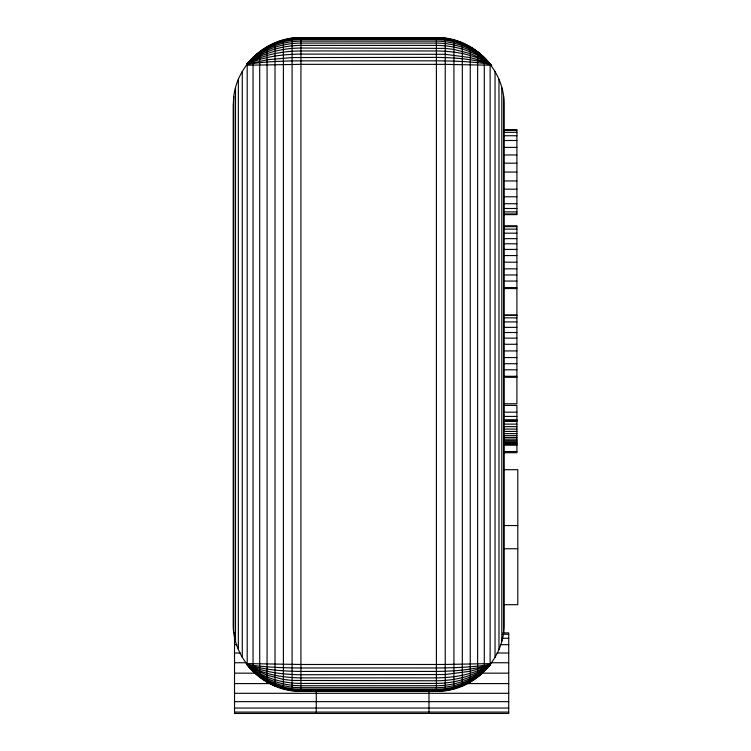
<?xml version="1.0" encoding="UTF-8"?>
<svg xmlns="http://www.w3.org/2000/svg" width="751" height="751" viewBox="0 0 751 751"><rect width="100%" height="100%" fill="white"/><g stroke="black" fill="none" stroke-linecap="round" stroke-linejoin="round"><path stroke-width="1.13" d="M233.777 96.438L233.204 105.281L233.204 623.546C232.434 659.753 264.728 692.037 300.935 691.277L436.397 691.277C472.595 692.037 504.888 659.753 504.128 623.546L504.128 105.281C504.888 69.083 472.595 36.79 436.397 37.55L300.935 37.55C267.929 37.024 237.569 63.647 233.777 96.438L233.777 632.389M253.04 57.667L246.394 65.253L300.935 64.342L445.24 64.361L490.929 65.253C478.415 48.139 457.556 37.803 436.397 37.775L300.935 37.775C280.123 37.794 259.677 47.792 247.041 64.342C264.85 61.516 282.93 60.962 300.935 60.85L436.397 60.85C454.402 60.962 472.482 61.516 490.29 64.342C477.486 48.055 457.049 38.489 436.397 38.461L300.935 38.461C280.283 38.489 259.837 48.055 247.041 64.342C263.779 56.419 282.611 54.335 300.935 54.091L445.24 54.316L470.257 57.574L484.292 61.695L490.29 64.342L484.292 57.667M253.04 670.868L247.201 664.701L247.201 64.051C260.381 48.458 280.602 39.615 300.935 39.587L436.397 39.587C456.721 39.625 477.007 48.44 490.131 64.117L490.131 664.776C477.383 681.101 457.115 691.042 436.397 691.051L300.935 691.051C279.776 691.023 258.907 680.688 246.394 663.574L300.935 664.485L445.24 664.466L490.929 663.574C478.284 680.453 457.387 690.329 436.397 690.366L300.935 690.366C280.283 690.338 259.837 680.772 247.041 664.485C264.85 667.31 282.93 667.864 300.935 667.986L436.397 667.986C454.402 667.864 472.482 667.31 490.29 664.485C477.223 680.331 456.805 689.193 436.397 689.24L300.935 689.24C280.527 689.193 260.099 680.331 247.041 664.485C263.779 672.408 282.611 674.492 300.935 674.736L445.24 674.52L470.257 671.263L484.292 667.132L490.29 664.485L484.292 670.868M247.201 64.126L253.04 57.958M249.388 61.976L247.041 64.342L267.065 59.761L292.092 57.555L436.397 57.405C454.515 57.62 472.914 58.831 490.29 64.342C476.838 49.144 456.486 41.211 436.397 41.136L300.935 41.136C280.836 41.211 260.484 49.144 247.041 64.342C262.296 52.579 281.982 48.242 300.935 48.036L445.24 48.383L453.923 49.444L470.257 53.565L484.292 60.136L490.29 64.342L484.292 58.353M251.576 59.808L253.04 58.353M253.04 58.86C237.269 73.354 255.856 55.602 259.696 54.213C272.106 46.806 286.525 43.192 300.935 43.089L436.397 43.089C450.797 43.192 465.226 46.806 477.627 54.213C477.57 52.354 502.766 75.663 485.953 60.371M247.201 664.551C264.53 669.986 282.864 671.225 300.935 671.422L436.397 671.422C454.515 671.216 472.914 669.995 490.29 664.485C476.838 679.683 456.486 687.616 436.397 687.691L300.935 687.691C280.836 687.616 260.484 679.683 247.041 664.485C260.982 678.801 281.212 685.625 300.935 685.738L436.397 685.738C456.12 685.625 476.341 678.801 490.29 664.485C475.036 676.247 455.341 680.584 436.397 680.791L292.092 680.444L283.399 679.392L267.065 675.262L253.04 668.69L247.041 664.485L253.04 667.132M247.201 64.248L253.04 62.558M484.292 666.278L490.131 664.579M504.128 129.604L516.904 129.604L516.904 214.617L504.128 214.617M504.128 130.252L516.904 130.289M504.128 132.326L516.904 132.326M504.128 135.734L516.904 135.734M504.128 140.493L516.904 140.493M504.128 147.403L516.904 147.403M504.128 154.959L516.904 154.959M504.128 163.183L516.904 163.183M504.128 172.063L516.904 172.063M504.128 180.953L516.904 180.953M504.128 189.186L516.904 189.186M504.128 196.781L516.904 196.781M504.128 203.728L516.904 203.728M504.128 208.487L516.904 208.487M504.128 211.895L516.904 211.895M504.128 213.932L516.904 213.932M504.128 225.769L516.904 225.769L516.904 403.775L504.128 403.775M504.128 226.614L516.904 226.614M504.128 229.13L516.904 229.13M504.128 233.176L516.904 233.176M504.128 238.64L516.904 238.64M504.128 243.784L516.904 243.784M504.128 249.416L516.904 249.416M504.128 255.556L516.904 255.556M504.128 262.193L516.904 262.193M504.128 268.83L516.904 268.83M504.128 274.969L516.904 274.969M504.128 281.062L516.904 281.062M504.128 287.558L516.904 287.558M504.128 288.553L516.904 288.553M504.128 315.045L516.904 315.045M504.128 315.345L516.904 315.345M504.128 317.861L516.904 317.861M504.128 321.916L516.904 321.916M504.128 327.37L516.904 327.37M504.128 332.515L516.904 332.515M504.128 338.147L516.904 338.147M504.128 344.287L516.904 344.287M504.128 350.924L516.904 350.924M504.128 357.56L516.904 357.56M504.128 363.7L516.904 363.7M504.128 369.792L516.904 369.792M504.128 376.289L516.904 376.289M504.128 377.293L516.904 377.293M504.128 405.399L516.904 405.399L516.904 452.722L504.128 452.722M504.128 412.177L516.904 412.177M504.128 416.43L516.904 416.43M504.128 419.743L516.904 419.743M504.128 420.607L516.904 420.56M504.128 420.71L516.904 420.71M504.128 421.452L516.904 421.452M504.128 424.118L516.904 424.118M504.128 426.652L516.904 426.652M504.128 429.084L516.904 429.084M504.128 431.412L516.904 431.412M504.128 433.599L516.904 433.599M504.128 435.636L516.904 435.636M504.128 437.504L516.904 437.504M504.128 439.175L516.904 439.175M504.128 440.649L516.904 440.649M504.128 441.907L516.904 441.907M504.128 442.949L516.904 442.949M504.128 443.747L516.904 443.747M504.128 444.301L516.904 444.301M504.128 445.193L516.904 445.193M504.128 451.539L516.904 451.539M504.128 469.694L517.796 469.694L517.796 604.696L504.128 604.696M504.128 525.54L517.796 525.54M504.128 548.746L517.796 548.746M502.851 632.886L508.718 632.886L508.718 713.45L234.519 713.45L234.519 632.886M502.851 634.257L508.718 634.257M501.687 638.275L508.718 638.275M234.519 644.677L236.856 644.677M500.513 644.677L508.718 644.677M234.519 653.023L240.358 653.023M496.993 653.023L508.718 653.023M234.519 662.739L246.197 662.739M491.126 662.739L508.718 662.739M234.519 673.168L255.547 673.168M481.748 673.168L508.718 673.168M234.519 683.588L270.726 683.588M466.502 683.588L508.718 683.588M234.519 693.304L508.718 693.304M234.519 701.65L508.718 701.65M234.519 708.052L508.718 708.052M234.519 712.079L508.718 712.079M484.292 61.695L490.131 64.286M484.292 57.958L490.131 64.126M503.545 96.438L503.545 632.389M501.818 87.754L501.818 641.072M498.974 79.362L498.974 649.465M495.05 71.42L495.05 657.416M484.292 57.386L484.292 671.441M477.627 51.547L477.627 677.28M470.257 46.628L470.257 682.199M462.316 42.704L462.316 686.123M453.923 39.859L453.923 688.967M445.24 38.132L445.24 690.695M436.397 37.55L436.397 691.277M428.981 690.066L428.981 713.45M316.274 690.066L316.274 713.45M300.935 37.55L300.935 691.277M292.092 38.132L292.092 690.695M283.399 39.859L283.399 688.967M275.016 42.704L275.016 686.123M267.065 46.628L267.065 682.199M259.696 51.547L259.696 677.28M253.04 57.386L253.04 671.441M242.273 71.42L242.273 657.416M238.358 79.362L238.358 649.465M235.504 87.754L235.504 641.072M490.29 664.485C475.73 677.674 455.726 683.269 436.397 683.429L300.935 683.429C281.606 683.269 261.592 677.674 247.041 664.485C263.01 674.492 282.338 677.637 300.935 677.881L436.397 677.881C454.993 677.637 474.285 674.501 490.29 664.485M253.04 59.451L247.201 64.173C263.235 54.363 282.385 51.162 300.935 50.946L436.397 50.946C454.937 51.181 474.134 54.325 490.131 64.22C475.608 51.096 455.66 45.567 436.397 45.398L300.935 45.398C284.094 45.529 266.999 49.801 253.04 59.451"/></g></svg>
